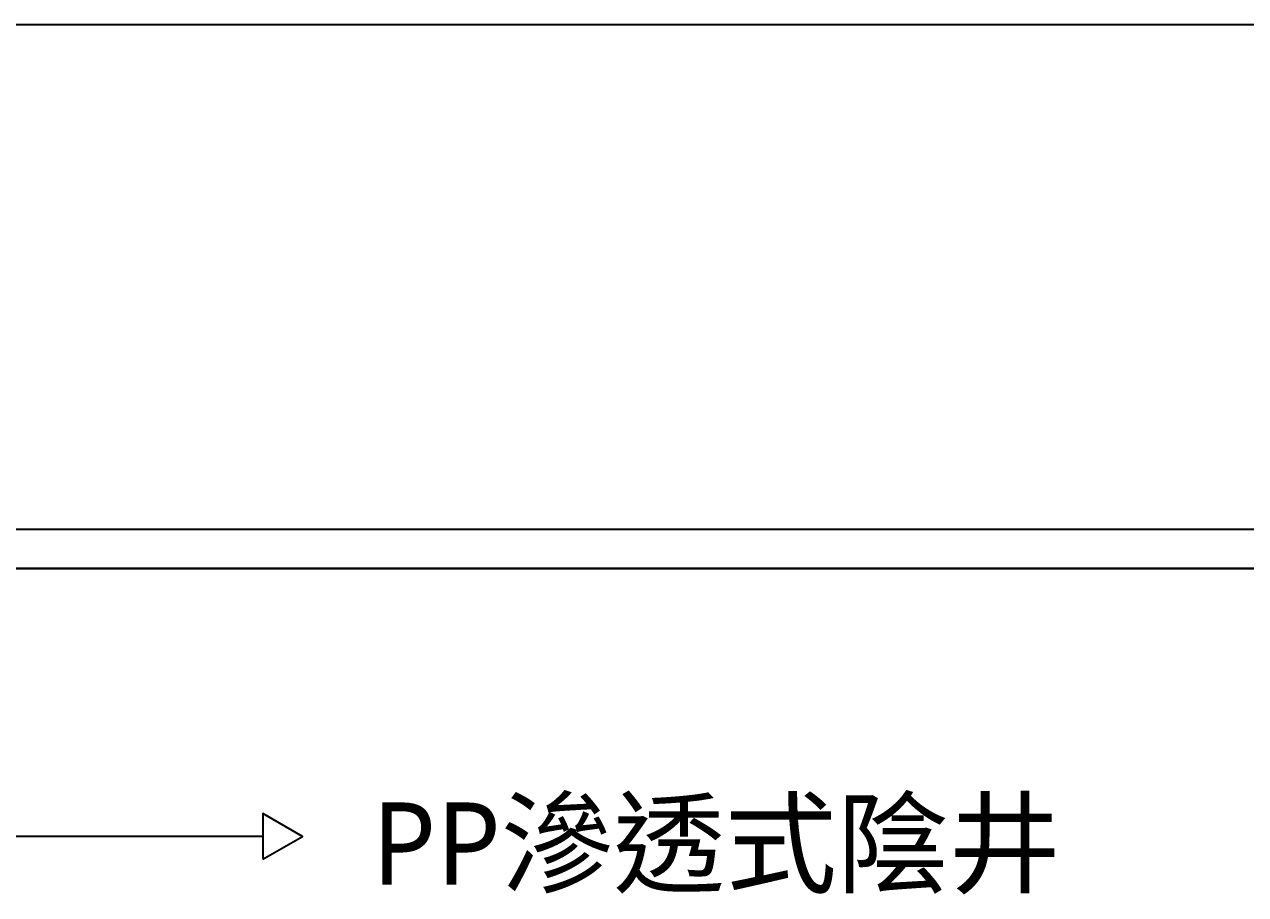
# Model space of a CAD drawing. Header units: millimetres. Extents: x 3083 to 7283, y 1609 to 4579.
# Drawn here: x 5833.3 to 6279.8, y 4260.9 to 4578.9 of the extents above; entities that cross this region are included whole.
import ezdxf

# ---------------------------------------------------------------- set-up
doc = ezdxf.new("R2010")
doc.units = ezdxf.units.MM
doc.styles.add('微軟正黑體-20', font='Microsoft JhengHei.ttf', dxfattribs={"height": 20})

msp = doc.modelspace()

# ---------------------------------------------------------------- linework, layer by layer
for p, q in [((3083.28, 4578.92), (7283.28, 4578.92)), ((3270.32, 4380.1), (7096.25, 4380.1)), ((7096.25, 4380.1), (3270.32, 4380.1)), ((5920.54, 4282.13, -163.19), (4128, 4282.13, -163.19))]:
    msp.add_line(p, q)
at = {"color": 4}
msp.add_line((7110.46, 4394.31), (3256.11, 4394.31), dxfattribs=at)
at = {"elevation": -163.19}
msp.add_lwpolyline([(5920.54, 4273.78), (5935.01, 4282.13), (5920.54, 4290.49)], close=True, dxfattribs=at)

# ---------------------------------------------------------------- texts
at = {"style": '微軟正黑體-20'}
msp.add_text('PP滲透式陰井', height=30, dxfattribs=at).set_placement((5960.35, 4264.53, -163.19))

doc.saveas('drawing.dxf')
